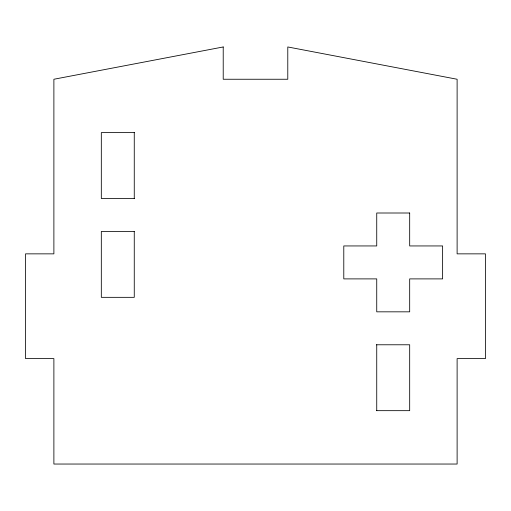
<?xml version="1.0" encoding="UTF-8"?>
<svg xmlns="http://www.w3.org/2000/svg" width="511" height="511" viewBox="0 0 511 511"><rect width="100%" height="100%" fill="white"/><g stroke="black" fill="none" stroke-linecap="round" stroke-linejoin="round"><path stroke-width="0.77" d="M134.661 132.617L101.319 132.617L101.319 198.504L134.661 198.504M376.339 344.778L409.681 344.778L409.681 410.665L376.339 410.665M376.735 344.778L376.735 410.665M134.265 132.617L134.265 198.504M223.218 46.961L53.885 79.25L53.885 253.852L25.55 253.852L25.55 358.613L53.885 358.613L53.885 464.039L457.115 464.039L457.115 358.613L485.45 358.613L485.45 253.852L457.115 253.852L457.115 79.25L287.782 46.961L287.782 79.25L223.218 79.25L223.218 46.961M409.681 213.004L376.735 213.004L376.735 245.944L343.788 245.944L343.788 278.891L376.735 278.891L376.735 311.831L409.681 311.831L409.681 278.891L442.622 278.891L442.622 245.944L409.681 245.944L409.681 213.004M134.265 231.451L101.319 231.451L101.319 297.338L134.265 297.338L134.265 231.451"/></g></svg>
